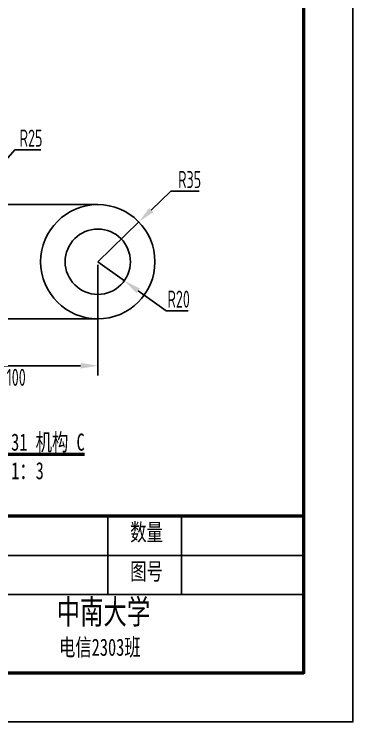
# Model space of a CAD drawing. Header units: millimetres. Extents: x 0 to 1320, y -350 to 297.
# Drawn here: x 800.9 to 870, y -350 to -205.4 of the extents above; entities that cross this region are included whole.
import ezdxf

# ---------------------------------------------------------------- set-up
doc = ezdxf.new("R2010")
doc.units = ezdxf.units.MM
doc.styles.add('Annotative', font='simfang.ttf', dxfattribs={"width": 0.7})
doc.styles.get("Standard").update_dxf_attribs({"font": 'gbenor.shx', "width": 0.7, "bigfont": 'gbcbig.shx'})
doc.dimstyles.new('r', dxfattribs={"dimtxt": 3.5, "dimasz": 3.5, "dimexe": 2, "dimexo": 0.625, "dimtad": 2, "dimtoh": 1, "dimtxsty": 'Standard', "dimcen": 0, "dimadec": 0, "dimazin": 0, "dimtfac": 1, "dimtmove": 0, "dimatfit": 3, "dimfxl": 1, "dimarcsym": 0})

# ---------------------------------------------------------------- blocks, each defined once
blk = doc.blocks.new('*D139')
at = {"color": 0, "lineweight": -2, "transparency": 16777216}
for p, q in [((801.01, -233.13), (795.3, -239.63)), ((806.29, -233.13), (801.01, -233.13))]:
    blk.add_line(p, q, dxfattribs=at)
at = {"color": 0, "transparency": 16777216}
blk.add_solid([(794.87, -239.25), (795.74, -240.02), (793, -242.26)], dxfattribs=at)
at = {"layer": 'Defpoints', "color": 0, "transparency": 16777216}
for p in [(798.49, -236), (793, -242.26)]:
    blk.add_point(p, dxfattribs=at)
at = {"color": 0, "transparency": 16777216, "insert": (804.3, -230.75), "char_height": 3.5, "attachment_point": 5}
blk.add_mtext('R25', dxfattribs=at)
blk = doc.blocks.new('*D140')
at = {"color": 0, "lineweight": -2, "transparency": 16777216}
for p, q in [((817.93, -256), (823.35, -259.89)), ((831.87, -266.02), (826.19, -261.93)), ((836.38, -266.02), (831.87, -266.02))]:
    blk.add_line(p, q, dxfattribs=at)
at = {"color": 0, "transparency": 16777216}
blk.add_solid([(826.53, -261.46), (825.85, -262.41), (823.35, -259.89)], dxfattribs=at)
at = {"layer": 'Defpoints', "color": 0, "transparency": 16777216}
for p in [(817.93, -256), (823.35, -259.89)]:
    blk.add_point(p, dxfattribs=at)
at = {"color": 0, "transparency": 16777216, "insert": (834.44, -263.64), "char_height": 3.5, "attachment_point": 5}
blk.add_mtext('R20', dxfattribs=at)
blk = doc.blocks.new('*D141')
at = {"color": 0, "lineweight": -2, "transparency": 16777216}
for p, q in [((832.82, -241.58), (828.83, -245.45)), ((838.66, -241.58), (832.82, -241.58)), ((817.93, -256), (826.31, -247.88))]:
    blk.add_line(p, q, dxfattribs=at)
at = {"color": 0, "transparency": 16777216}
blk.add_solid([(828.42, -245.03), (829.23, -245.87), (826.31, -247.88)], dxfattribs=at)
at = {"layer": 'Defpoints', "color": 0, "transparency": 16777216}
for p in [(826.31, -247.88), (817.93, -256)]:
    blk.add_point(p, dxfattribs=at)
at = {"color": 0, "transparency": 16777216, "insert": (836.68, -239.21), "char_height": 3.5, "attachment_point": 5}
blk.add_mtext('R35', dxfattribs=at)
blk = doc.blocks.new('*D142')
at = {"color": 0, "lineweight": -2, "transparency": 16777216}
for p, q in [((784.6, -256.63), (784.6, -279.25)), ((817.93, -256.63), (817.93, -279.25)), ((788.1, -277.25), (814.43, -277.25))]:
    blk.add_line(p, q, dxfattribs=at)
at = {"color": 0, "transparency": 16777216}
for points in [[(788.1, -276.67), (788.1, -277.83), (784.6, -277.25)], [(814.43, -276.67), (814.43, -277.83), (817.93, -277.25)]]:
    blk.add_solid(points, dxfattribs=at)
at = {"layer": 'Defpoints', "color": 0, "transparency": 16777216}
for p in [(784.6, -256), (817.93, -256), (817.93, -277.25)]:
    blk.add_point(p, dxfattribs=at)
at = {"color": 0, "transparency": 16777216, "insert": (801.27, -279.62), "char_height": 3.5, "attachment_point": 5}
blk.add_mtext('100', dxfattribs=at)

msp = doc.modelspace()

# ---------------------------------------------------------------- linework, layer by layer
for p, q in [((817.933, -244.333), (784.6, -244.333)), ((817.933, -267.667), (784.6, -267.667))]:
    msp.add_line(p, q)
at = {"color": 1}
msp.add_lwpolyline([(450, -350), (870, -350), (870, -53), (450, -53), (450, -350)], dxfattribs=at)
at = {"lineweight": 50}
for points in [[(460, -340), (860, -340), (860, -63), (460, -63), (460, -340)], [(720, -340), (860, -340), (860, -308), (720, -308), (720, -340)]]:
    msp.add_lwpolyline(points, dxfattribs=at)
at = {"lineweight": 25}
for points in [[(820, -308), (820, -324)], [(835, -308), (835, -324)], [(780, -316), (860, -316)], [(780, -324), (860, -324)]]:
    msp.add_lwpolyline(points, dxfattribs=at)
for radius in [11.667, 6.667]:
    msp.add_circle((817.933, -256), radius)

# ---------------------------------------------------------------- texts
at = {"lineweight": 50, "insert": (791.9, -291.1), "char_height": 3.5, "attachment_point": 1, "style": 'Annotative'}
msp.add_mtext('\\pxqc;{\\LFig. 31 机构 C}\\P1：3', dxfattribs=at)
at = {"attachment_point": 1, "style": 'Annotative'}
for s, insert, char_height in [('数量', (824.541, -309.5), 3.5), ('图号', (824.541, -317.5), 3.5), ('中南大学', (809.541, -325), 5), ('电信2303班', (810, -333), 3.5)]:
    msp.add_mtext(s, dxfattribs=dict(at, insert=insert, char_height=char_height))

# ---------------------------------------------------------------- dimensions: what is measured, and where the dimension line sits
for center, mpoint, text, picture, middle in [((798.491, -236), (792.996, -242.265), 'R25', '*D139', (804.304, -233.129)), ((817.933, -256), (826.315, -247.884), 'R35', '*D141', (836.683, -241.583))]:
    dim = msp.add_radius_dim(center=center, mpoint=mpoint, text=text, dimstyle='r')
    dim.commit()
    dim.dimension.update_dxf_attribs({"geometry": picture, "text_midpoint": middle, "dimtype": 164})
dim = msp.add_linear_dim(base=(817.933, -277.25), p1=(784.6, -256), p2=(817.933, -256), text='100', dimstyle='r')
dim.commit()
dim.dimension.update_dxf_attribs({"geometry": '*D142', "text_midpoint": (801.267, -279.625)})
dim = msp.add_radius_dim(center=(817.933, -256), mpoint=(823.347, -259.89), text='R20', dimstyle='r')
dim.commit()
dim.dimension.update_dxf_attribs({"geometry": '*D140', "text_midpoint": (834.44, -263.642)})

doc.saveas('drawing.dxf')
